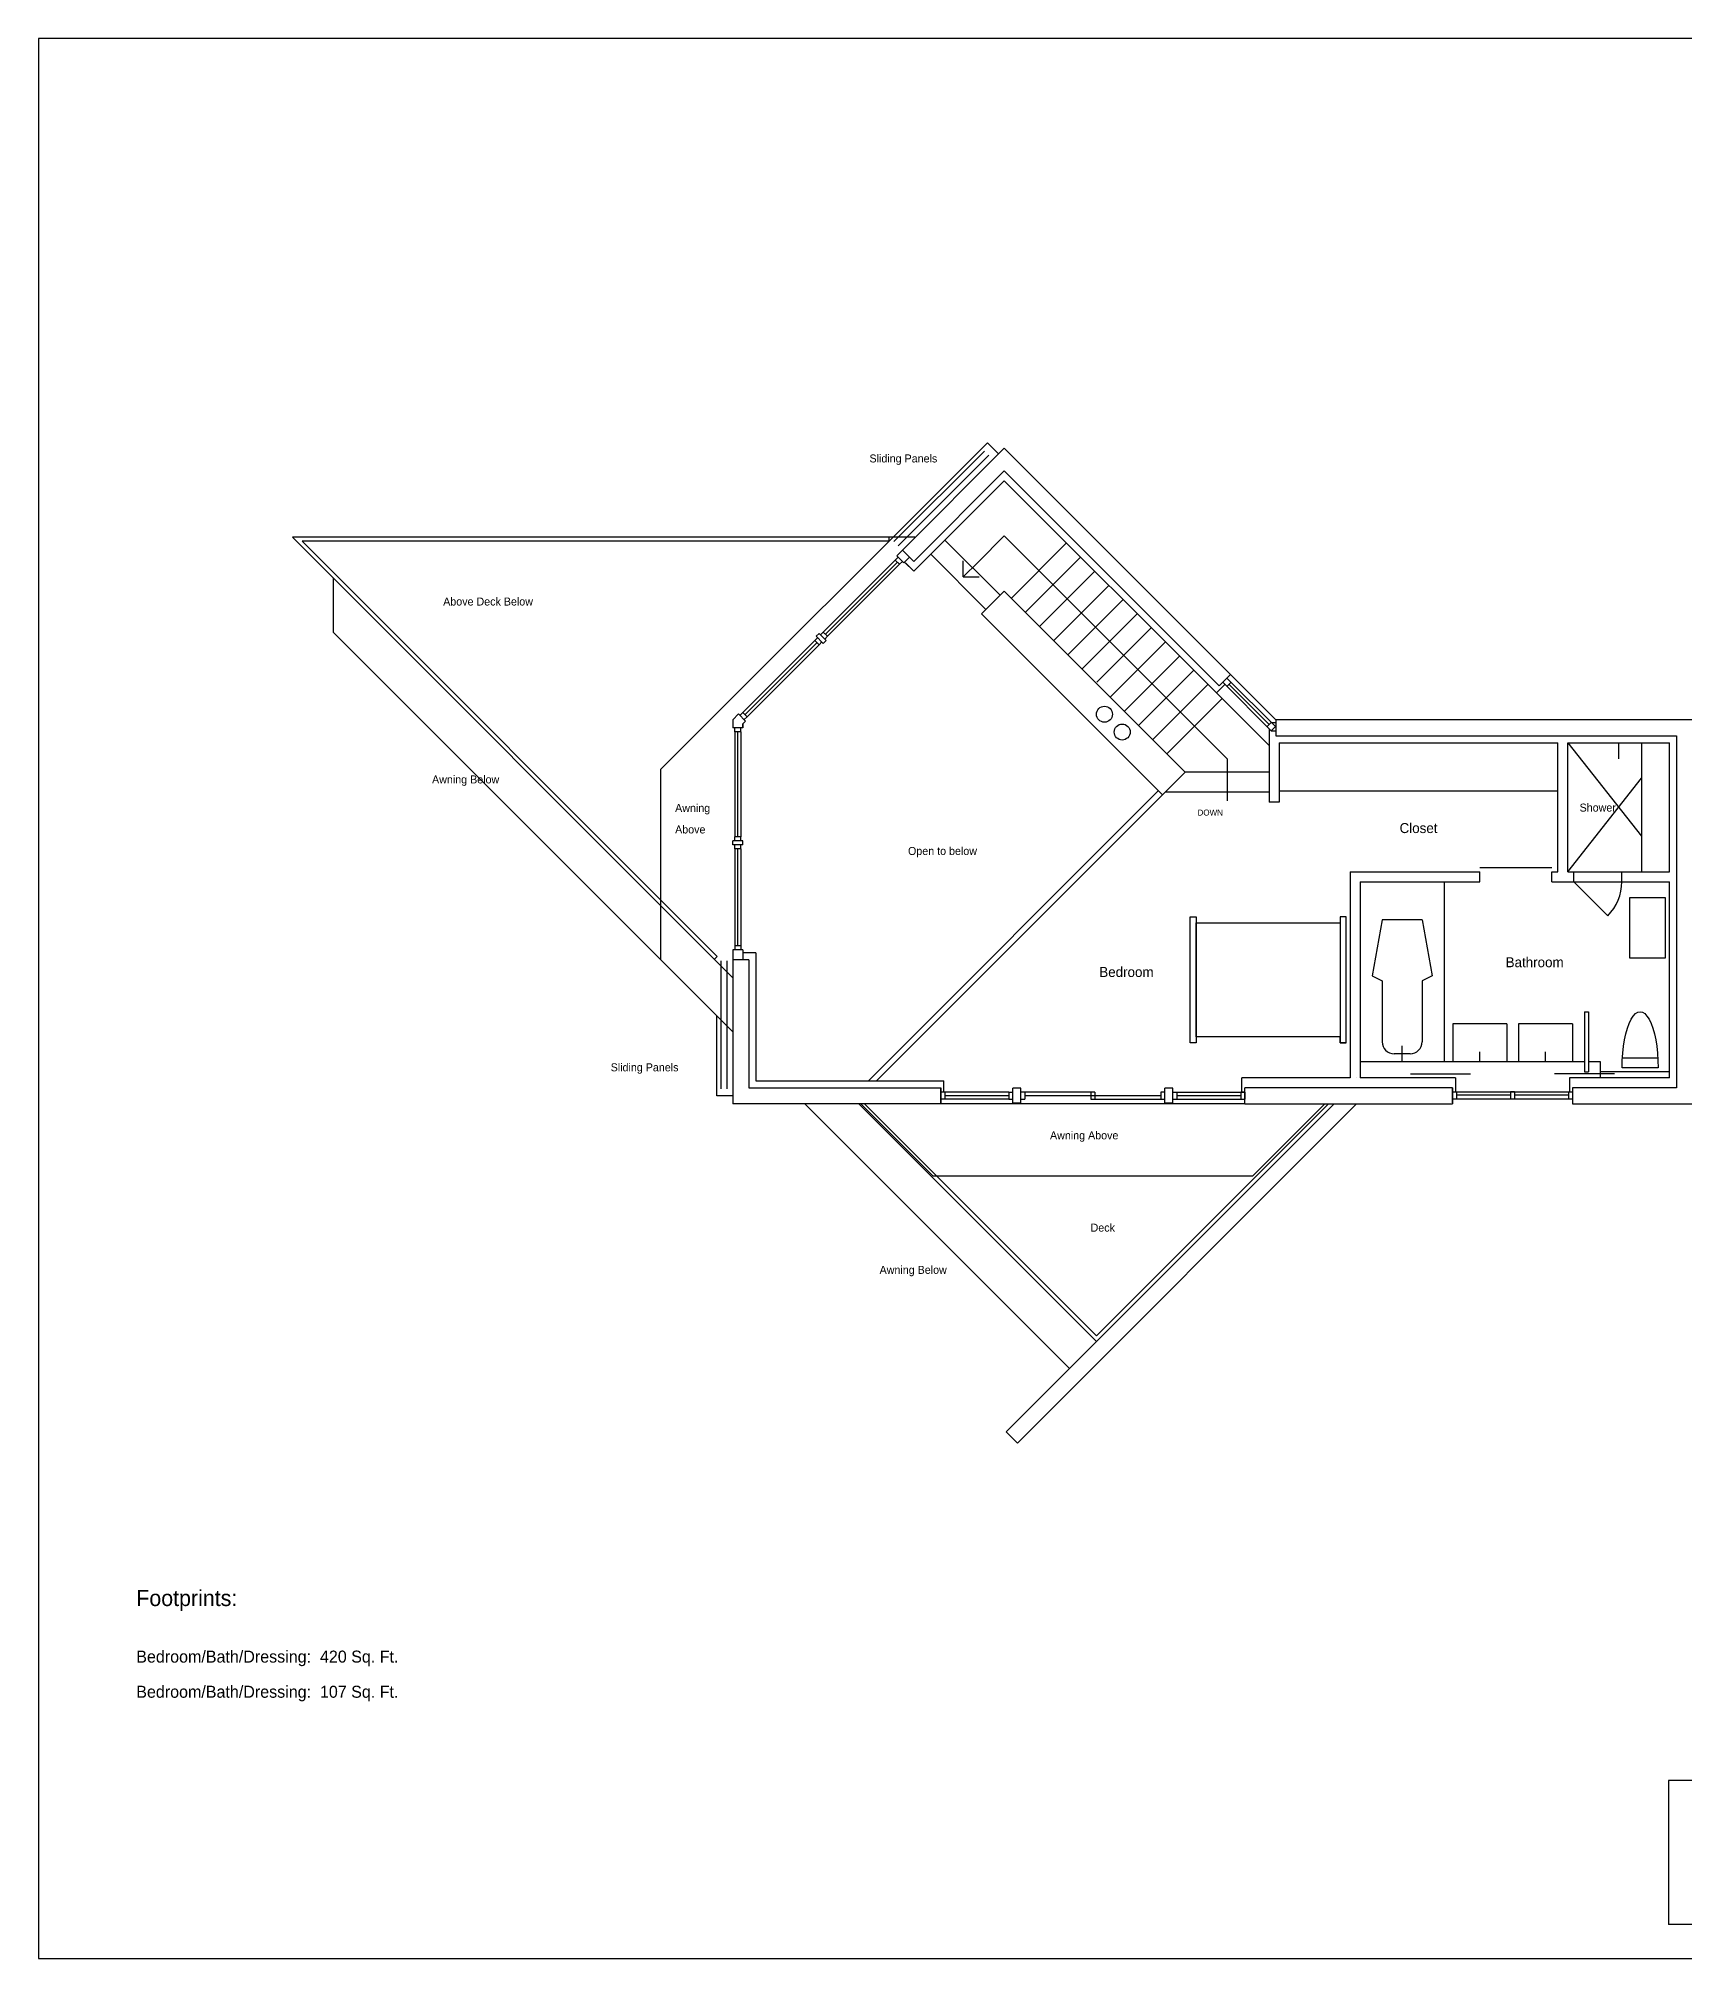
# Model space of a CAD drawing. Header units: inches. Extents: x -11428 to -4037, y -1744 to 4421.
# Drawn here: x -5523 to -4699, y 838 to 1798 of the extents above; entities that cross this region are included whole.
import ezdxf

# ---------------------------------------------------------------- set-up
doc = ezdxf.new("R2010")
doc.units = ezdxf.units.IN
doc.header["$LTSCALE"] = 64
doc.header["$MEASUREMENT"] = 0
doc.linetypes.add('ACAD_ISO02W100', pattern=[15, 12, -3])
doc.layers.get('0').update_dxf_attribs({"color": 253})
doc.layers.add('A-Elev-South', color=7, linetype='Continuous', plot=False)
for name, color, linetype in [('A-fixtures', 140, 'Continuous'), ('A-furniture', 33, 'Continuous'), ('A-glazing', 252, 'Continuous'), ('A-millwork', 252, 'Continuous'), ('A-roof', 253, 'Continuous'), ('A-soffit', 251, 'ACAD_ISO02W100'), ('A-stairs', 252, 'Continuous'), ('A-text', 254, 'Continuous'), ('A-walls', 7, 'Continuous'), ('border', 7, 'Continuous'), ('construction', 172, 'Continuous')]:
    doc.layers.add(name, color=color, linetype=linetype)

msp = doc.modelspace()

# ---------------------------------------------------------------- linework, layer by layer
for p, q in [((-4089.58, 926.68), (-4707.37, 926.68)), ((-4707.37, 926.68), (-4707.37, 854.68)), ((-4089.58, 854.68), (-4707.37, 854.68))]:
    msp.add_line(p, q)
at = {"layer": 'A-Elev-South', "color": 251}
for p in [(-4955.33, 1270.82), (-4953.33, 1270.82)]:
    msp.add_line(p, (-4919.33, 1270.82), dxfattribs=at)
at = {"layer": 'A-fixtures'}
for p, q in [((-4757.71, 1445.57), (-4720.83, 1398.81)), ((-4732.27, 1437.57), (-4732.27, 1445.57)), ((-4757.71, 1381.07), (-4720.83, 1427.82)), ((-4819.59, 1376.07), (-4819.59, 1286.07)), ((-4754.71, 1381.07), (-4730.71, 1381.07)), ((-4754.71, 1376.07), (-4730.71, 1376.07)), ((-4754.71, 1376.07), (-4737.74, 1359.1)), ((-4850.59, 1357.07), (-4855.59, 1329.07)), ((-4830.59, 1357.07), (-4850.59, 1357.07)), ((-4830.59, 1357.07), (-4825.59, 1329.07)), ((-4855.59, 1329.07), (-4850.59, 1326.61)), ((-4850.59, 1326.61), (-4850.59, 1296.07)), ((-4825.59, 1329.07), (-4830.59, 1326.61)), ((-4830.59, 1326.61), (-4830.59, 1296.07)), ((-4815.21, 1305.07), (-4815.21, 1286.07)), ((-4788.21, 1305.07), (-4815.21, 1305.07)), ((-4788.21, 1305.07), (-4788.21, 1286.07)), ((-4755.45, 1305.07), (-4782.45, 1305.07)), ((-4782.45, 1305.07), (-4782.45, 1286.07)), ((-4755.45, 1305.07), (-4755.45, 1286.07)), ((-4836.59, 1290.07), (-4844.59, 1290.07)), ((-4840.59, 1286.07), (-4840.59, 1294.07)), ((-4801.71, 1286.07), (-4801.71, 1291.07)), ((-4768.95, 1286.07), (-4768.95, 1291.07)), ((-4730.43, 1288.07), (-4712.72, 1288.07)), ((-4712.58, 1283.07), (-4730.58, 1283.07))]:
    msp.add_line(p, q, dxfattribs=at)
for centre, radius, start, end in [((-4754.71, 1376.07), 24, 315, 0), ((-4844.59, 1296.07), 6, 180, 270), ((-4836.59, 1296.07), 6, 270, 0)]:
    msp.add_arc(centre, radius, start, end, dxfattribs=at)
at = {"layer": 'A-fixtures', "extrusion": (0, 0, -1)}
msp.add_ellipse((-4721.58, 1283.07), major_axis=(0, -28), ratio=0.321429, start_param=1.570796, end_param=4.712389, dxfattribs=at)
at = {"layer": 'A-furniture'}
for points in [[(-4726.83, 1368.07), (-4726.83, 1338.07), (-4708.83, 1338.07), (-4708.83, 1368.07), (-4726.83, 1368.07)], [(-4868.59, 1295.57), (-4868.59, 1358.57), (-4871.59, 1358.57), (-4871.59, 1295.57), (-4868.59, 1295.57), (-4871.59, 1295.57), (-4871.59, 1298.57), (-4943.59, 1298.57), (-4943.59, 1295.57), (-4943.59, 1295.57), (-4946.59, 1295.57), (-4946.59, 1358.57), (-4943.59, 1358.57), (-4943.59, 1355.57), (-4943.59, 1298.57), (-4943.59, 1355.57), (-4871.59, 1355.57)]]:
    msp.add_lwpolyline(points, dxfattribs=at)
at = {"layer": 'A-glazing'}
for p, q in [((-5130.05, 1500.93, 380.39), (-5094.06, 1536.92, 0.6)), ((-5127.93, 1498.81, 380.39), (-5091.94, 1534.8, 0.6)), ((-4926.43, 1479.7), (-4903.8, 1457.07)), ((-4933.5, 1470.5), (-4907.11, 1444.12)), ((-4928.2, 1473.69), (-4926.08, 1475.82)), ((-4928.19, 1477.93), (-4903.93, 1453.66)), ((-4927.14, 1474.76), (-4907.1, 1454.71)), ((-4908.16, 1453.65), (-4906.04, 1455.78)), ((-4906.05, 1451.54), (-4903.8, 1453.8)), ((-4906.05, 1451.54), (-4903.81, 1451.54)), ((-4906.04, 1455.78), (-4903.8, 1455.78)), ((-5069.33, 1270.82), (-5069.33, 1267.32)), ((-5037.33, 1270.82), (-5037.33, 1267.32)), ((-5037.33, 1270.82), (-5035.33, 1270.82)), ((-5037.33, 1267.32), (-5035.33, 1267.32)), ((-5031.33, 1267.32), (-5029.33, 1267.32)), ((-5029.33, 1270.82), (-5029.33, 1267.32)), ((-4996.33, 1270.82), (-4996.33, 1267.32)), ((-4996.33, 1267.32), (-4994.33, 1267.32)), ((-4994.33, 1270.82), (-4994.33, 1267.32)), ((-4994.33, 1267.32), (-4959.33, 1267.32)), ((-4961.33, 1270.82), (-4961.33, 1267.32)), ((-4961.33, 1267.32), (-4959.33, 1267.32)), ((-4955.33, 1267.32), (-4953.33, 1267.32)), ((-4955.33, 1267.32), (-4919.33, 1267.32)), ((-4955.33, 1267.32), (-4919.33, 1267.32)), ((-4953.33, 1270.82), (-4953.33, 1267.32)), ((-4921.33, 1270.82), (-4921.33, 1267.32)), ((-4919.33, 1270.82), (-4919.33, 1267.32)), ((-4815.33, 1271.07), (-4755.33, 1271.07)), ((-4815.33, 1267.57), (-4813.33, 1267.57)), ((-4815.33, 1267.57), (-4813.33, 1267.57)), ((-4815.33, 1267.57), (-4755.33, 1267.57)), ((-4813.33, 1271.07), (-4813.33, 1267.57)), ((-4813.33, 1271.07), (-4813.33, 1267.57)), ((-4786.33, 1271.07), (-4786.33, 1267.57)), ((-4784.33, 1271.07), (-4784.33, 1267.57)), ((-4757.33, 1271.07), (-4757.33, 1267.57))]:
    msp.add_line(p, q, dxfattribs=at)
at = {"layer": 'A-glazing', "color": 7}
for p, q in [((-5092.65, 1538.33, 0.6), (-5094.06, 1536.92, 0.6)), ((-5091.94, 1534.8, 0), (-5094.06, 1536.92, 0)), ((-5090.52, 1536.21, 0.6), (-5091.94, 1534.8, 0.6)), ((-5128.99, 1499.87, 0.03), (-5093, 1535.86, 0.03)), ((-5132.91, 1498.07, 190.6), (-5134.33, 1496.66, 190.6)), ((-5130.05, 1500.93, 0.03), (-5131.46, 1499.52, 0.03)), ((-5127.93, 1498.81, 0.03), (-5130.05, 1500.93, 0.03)), ((-5127.93, 1498.81, 0.03), (-5129.34, 1497.4, 0.03)), ((-5132.2, 1494.53, 95.31), (-5134.33, 1496.66, 95.31)), ((-5130.79, 1495.95, 190.6), (-5132.2, 1494.53, 190.6))]:
    msp.add_line(p, q, dxfattribs=at)
at = {"layer": 'A-glazing', "color": 253}
msp.add_line((-4930.31, 1475.81), (-4906.05, 1451.54), dxfattribs=at)
at = {"layer": 'A-millwork'}
for p, q in [((-4720.83, 1445.57), (-4720.83, 1381.07)), ((-4902.11, 1421.57), (-4762.71, 1421.57)), ((-4765.71, 1383.07), (-4801.71, 1383.07)), ((-4749.45, 1286.07), (-4861.59, 1286.07)), ((-4741.45, 1286.07), (-4747.45, 1286.07)), ((-4741.45, 1278.07), (-4741.45, 1286.07)), ((-4706.83, 1281.07), (-4741.45, 1281.07)), ((-5069.33, 1270.82), (-5071.33, 1270.82)), ((-5069.33, 1267.32), (-5071.33, 1267.32)), ((-5037.33, 1270.82), (-5069.33, 1270.82)), ((-5037.33, 1269.07, 0), (-5069.33, 1269.07, 0)), ((-5037.33, 1267.32), (-5069.33, 1267.32)), ((-4996.33, 1270.82), (-5031.33, 1270.82)), ((-4961.33, 1269.07), (-5029.33, 1269.07)), ((-4994.33, 1270.82), (-4996.33, 1270.82)), ((-4994.33, 1270.82), (-4995.29, 1270.82)), ((-4961.33, 1269.07), (-4995.29, 1269.07)), ((-4959.33, 1270.82), (-4961.33, 1270.82)), ((-4921.33, 1269.07), (-4953.33, 1269.07)), ((-4921.33, 1269.07), (-4953.33, 1269.07)), ((-4919.33, 1270.82), (-4921.33, 1270.82)), ((-4786.33, 1269.32), (-4813.33, 1269.32)), ((-4784.33, 1271.07), (-4786.33, 1271.07)), ((-4757.33, 1269.32), (-4784.33, 1269.32)), ((-4919.33, 1265.07), (-5071.33, 1265.07))]:
    msp.add_line(p, q, dxfattribs=at)
at = {"layer": 'A-roof'}
for p in [(-5375.13, 1527.97), (-5175.33, 1301.07)]:
    msp.add_line(p, (-5375.13, 1500.87), dxfattribs=at)
at = {"layer": 'A-soffit'}
for p, q in [((-5047.95, 1595.57), (-5211.33, 1432.42)), ((-5042.3, 1589.91), (-5047.95, 1595.57)), ((-5211.33, 1337.07), (-5211.33, 1432.42)), ((-5183.33, 1309.07), (-5211.33, 1337.07)), ((-5183.33, 1269.07), (-5183.33, 1309.07)), ((-5175.33, 1269.07), (-5183.33, 1269.07)), ((-5075.33, 1229.07), (-4915.33, 1229.07))]:
    msp.add_line(p, q, dxfattribs=at)
at = {"layer": 'A-soffit', "color": 253}
for p, q in [((-5111.33, 1265.07), (-5075.33, 1229.07)), ((-4879.33, 1265.07), (-4915.33, 1229.07))]:
    msp.add_line(p, q, dxfattribs=at)
at = {"layer": 'A-stairs'}
for p, q in [((-5069.26, 1546.87), (-5041.68, 1519.29)), ((-5052.69, 1535.86), (-5039.56, 1548.99)), ((-4928.08, 1437.51), (-5039.56, 1548.99)), ((-5076.33, 1539.8), (-5048.75, 1512.22)), ((-5060.07, 1528.49), (-5060.07, 1536.49)), ((-5008.45, 1545.46), (-5036.03, 1517.88)), ((-5001.38, 1538.39), (-5028.96, 1510.81)), ((-5060.07, 1528.49), (-5052.69, 1535.86)), ((-5060.07, 1528.49), (-5052.07, 1528.49)), ((-4994.31, 1531.31), (-5021.88, 1503.74)), ((-4987.24, 1524.24), (-5014.81, 1496.67)), ((-4980.17, 1517.17), (-5007.74, 1489.59)), ((-4973.09, 1510.1), (-5000.67, 1482.52)), ((-4966.02, 1503.03), (-4993.23, 1475.82)), ((-4958.95, 1495.96), (-4986.53, 1468.38)), ((-4951.88, 1488.89), (-4979.46, 1461.31)), ((-4944.81, 1481.82), (-4972.39, 1454.24)), ((-4937.74, 1474.75), (-4965.32, 1447.17)), ((-4930.67, 1467.67), (-4958.25, 1440.1)), ((-4907.11, 1430.9), (-4949.05, 1430.9)), ((-4928.08, 1437.51), (-4928.08, 1416.56)), ((-4962.4, 1421.62, 0), (-5107.45, 1276.57, 0)), ((-4907.11, 1420.9), (-4959.05, 1420.9)), ((-4960.37, 1419.59), (-5103.39, 1276.57))]:
    msp.add_line(p, q, dxfattribs=at)
at = {"layer": 'A-walls'}
for p, q in [((-5094.72, 1546.16, 3), (-5049.46, 1591.42, 3)), ((-5092.6, 1544.04, 3), (-5047.34, 1589.3, 3)), ((-5039.56, 1592.83), (-5090.47, 1541.92)), ((-5039.56, 1592.83), (-4926.43, 1479.7)), ((-5039.56, 1581.52), (-5084.82, 1536.26)), ((-5039.56, 1576.57), (-5084.82, 1531.31)), ((-5039.56, 1581.52), (-4932.08, 1474.04)), ((-5039.56, 1576.57), (-4933.5, 1470.5)), ((-5039.56, 1576.57), (-4933.5, 1470.5)), ((-5093.35, 1539.04, 0), (-5090.47, 1541.92)), ((-5089.82, 1535.51), (-5093.35, 1539.04, 0)), ((-5090.47, 1541.92), (-5084.82, 1536.26)), ((-5089.82, 1535.51, 0), (-5086.94, 1538.39)), ((-5089.41, 1535.91, 0), (-5084.82, 1531.31, 0)), ((-5088.79, 1535.29, 0), (-5084.82, 1531.31, 0)), ((-5039.56, 1521.41), (-5050.88, 1510.1)), ((-5039.56, 1521.41), (-4949.05, 1430.9)), ((-4960.37, 1419.59), (-5050.88, 1510.1)), ((-5132.17, 1500.23, 95.31), (-5133.62, 1498.78, 95.31)), ((-5130.08, 1495.24, 95.31), (-5133.62, 1498.78, 95.31)), ((-5128.63, 1496.69, 0), (-5132.17, 1500.23, 0)), ((-5133.26, 1495.59, 285.88), (-5169.27, 1459.59, 190.6)), ((-5128.63, 1496.69, 95.31), (-5130.08, 1495.24, 95.31)), ((-4926.43, 1479.7), (-4932.08, 1474.04)), ((-4929.25, 1474.75), (-4933.5, 1470.5)), ((-5172.45, 1459.95), (-5175.33, 1457.07)), ((-5168.91, 1456.41, 95.31), (-5172.45, 1459.95, 95.31)), ((-5170.33, 1460.65, 95.31), (-5171.74, 1459.24, 95.31)), ((-5168.21, 1458.53, 95.31), (-5170.33, 1460.65, 95.31)), ((-5175.33, 1457.07), (-5175.33, 1453)), ((-5170.33, 1453, 95.31), (-5175.33, 1453, 95.31)), ((-5170.33, 1453, 95.31), (-5175.33, 1453, 95.31)), ((-5174.33, 1451, 95.31), (-5174.33, 1453, 95.31)), ((-5174.33, 1451, 95.31), (-5174.33, 1453, 95.31)), ((-5171.33, 1451, 95.31), (-5174.33, 1451, 95.31)), ((-5171.33, 1451, 95.31), (-5174.33, 1451, 95.31)), ((-5172.83, 1398.56, 285.85), (-5172.83, 1451, 189.65)), ((-5171.33, 1451, 95.31), (-5171.33, 1453, 95.31)), ((-5171.33, 1451, 95.31), (-5171.33, 1453, 95.31)), ((-5168.91, 1456.41, 95.31), (-5170.33, 1455, 95.31)), ((-5170.33, 1453, 95.31), (-5170.33, 1455, 95.31)), ((-5170.33, 1455, 0.03), (-5170.33, 1453, 153.39)), ((-5168.21, 1458.53, 95.31), (-5169.62, 1457.12, 95.31)), ((-4907.11, 1452.6), (-4907.11, 1415.9)), ((-4695.33, 1457.07), (-4903.8, 1457.07)), ((-4903.8, 1457.07), (-4903.8, 1449.07)), ((-4903.8, 1449.07), (-4703.33, 1449.07)), ((-4902.11, 1445.57), (-4762.71, 1445.57)), ((-4902.11, 1445.57), (-4902.11, 1415.9)), ((-4762.71, 1381.07), (-4762.71, 1445.57)), ((-4757.71, 1381.07), (-4757.71, 1445.57)), ((-4757.71, 1445.57), (-4706.83, 1445.57)), ((-4706.83, 1381.07), (-4706.83, 1445.57)), ((-4703.33, 1449.07), (-4703.33, 1273.07)), ((-4949.05, 1430.9), (-4960.37, 1419.59)), ((-4902.11, 1415.9), (-4907.11, 1415.9)), ((-5170.33, 1396.56, 190.57), (-5175.33, 1396.56, 190.57)), ((-5175.33, 1394.51, 190.57), (-5175.33, 1396.56, 190.57)), ((-5170.33, 1394.51, 190.57), (-5175.33, 1394.51, 190.57)), ((-5171.33, 1398.56, 190.57), (-5174.33, 1398.56, 190.57)), ((-5174.33, 1396.56, 285.85), (-5174.33, 1398.56, 285.85)), ((-5174.33, 1392.51, 285.85), (-5174.33, 1394.51, 285.85)), ((-5171.33, 1392.51, 190.57), (-5174.33, 1392.51, 190.57)), ((-5172.83, 1344.07, 94.53), (-5172.83, 1392.51, 190.57)), ((-5171.33, 1396.56, 285.85), (-5171.33, 1398.56, 285.85)), ((-5171.33, 1392.51, 285.85), (-5171.33, 1394.51, 285.85)), ((-5170.33, 1394.51, 190.57), (-5170.33, 1396.56, 190.57)), ((-4866.59, 1381.07), (-4866.59, 1278.07)), ((-4866.59, 1381.07), (-4801.71, 1381.07)), ((-4861.59, 1376.07), (-4861.59, 1278.07)), ((-4861.59, 1376.07), (-4801.71, 1376.07)), ((-4801.71, 1376.07), (-4801.71, 1381.07)), ((-4765.71, 1376.07), (-4765.71, 1381.07)), ((-4765.71, 1381.07), (-4762.71, 1381.07)), ((-4765.71, 1376.07), (-4754.71, 1376.07)), ((-4757.71, 1381.07), (-4754.71, 1381.07)), ((-4754.71, 1376.07), (-4754.71, 1381.07)), ((-4730.71, 1376.07), (-4730.71, 1381.07)), ((-4730.71, 1381.07), (-4706.83, 1381.07)), ((-4730.71, 1376.07), (-4706.83, 1376.07)), ((-4706.83, 1278.07), (-4706.83, 1376.07)), ((-5174.33, 1344.07), (-5174.33, 1342.07)), ((-5171.33, 1344.07, 0), (-5174.33, 1344.07, 0)), ((-5171.33, 1344.07), (-5171.33, 1342.07)), ((-5183.08, 1338.74), (-5184.49, 1337.32)), ((-5181.33, 1336.57, 3), (-5181.33, 1272.57, 3)), ((-5178.33, 1336.57, 3), (-5178.33, 1272.57, 3)), ((-5175.33, 1342.07), (-5175.33, 1265.07)), ((-5170.33, 1342.07), (-5175.33, 1342.07)), ((-5167.33, 1337.07), (-5175.33, 1337.07)), ((-5170.33, 1342.07, 0), (-5170.33, 1340.57, 0)), ((-5170.33, 1340.57, 0), (-5170.33, 1337.07)), ((-5163.83, 1340.57), (-5170.33, 1340.57)), ((-5167.33, 1337.07), (-5167.33, 1273.07)), ((-5163.83, 1340.57, 0), (-5163.83, 1276.57)), ((-4749.45, 1311.07), (-4749.45, 1281.07)), ((-4749.45, 1311.07), (-4747.45, 1311.07)), ((-4747.45, 1311.07), (-4747.45, 1281.07)), ((-4866.59, 1278.07), (-4920.83, 1278.07)), ((-4920.83, 1270.82), (-4920.83, 1278.07)), ((-4863.41, 1278.07), (-4863.41, 1278.07)), ((-4813.83, 1278.07), (-4861.59, 1278.07)), ((-4836.33, 1280.07), (-4806.33, 1280.07)), ((-4813.83, 1278.07), (-4813.83, 1271.07)), ((-4734.33, 1280.07), (-4764.33, 1280.07)), ((-4706.83, 1278.07), (-4756.83, 1278.07)), ((-4756.83, 1278.07), (-4756.83, 1271.07)), ((-4749.45, 1281.07), (-4747.45, 1281.07)), ((-4734.64, 1278.07), (-4744.45, 1278.07)), ((-5071.33, 1273.07, 0), (-5071.33, 1265.07, 0)), ((-5071.33, 1265.07), (-5071.33, 1273.07)), ((-5069.83, 1270.82, 0), (-5069.83, 1276.57, 0)), ((-5031.33, 1272.82), (-5035.33, 1272.82)), ((-5035.33, 1265.32), (-5035.33, 1272.82)), ((-5031.33, 1265.32), (-5031.33, 1272.82)), ((-4959.33, 1265.32), (-4959.33, 1272.82)), ((-4955.33, 1272.82), (-4959.33, 1272.82)), ((-4955.33, 1265.32), (-4955.33, 1272.82)), ((-4919.33, 1265.07), (-4919.33, 1273.07)), ((-4815.33, 1273.07), (-4919.33, 1273.07)), ((-4815.33, 1273.07), (-4815.33, 1265.07)), ((-4815.33, 1265.57), (-4815.33, 1273.07)), ((-4703.33, 1273.07), (-4755.33, 1273.07)), ((-4755.33, 1273.07), (-4755.33, 1265.07)), ((-5071.33, 1265.07), (-5175.33, 1265.07)), ((-5031.33, 1265.32), (-5035.33, 1265.32)), ((-4955.33, 1265.32), (-4959.33, 1265.32)), ((-4919.33, 1265.07), (-4815.33, 1265.07)), ((-4755.33, 1265.07), (-4695.33, 1265.07))]:
    msp.add_line(p, q, dxfattribs=at)
at = {"layer": 'A-walls', "color": 254}
for p, q in [((-5175.4, 1328.23, 0.03), (-5395.54, 1548.37, 0.03)), ((-5183.08, 1338.74, 0.03), (-5390.71, 1546.37, 0.03))]:
    msp.add_line(p, q, dxfattribs=at)
at = {"layer": 'A-walls', "color": 253}
for p, q in [((-5084.21, 1548.37, 0.03), (-5395.54, 1548.37, 0.03)), ((-5097.13, 1546.37, 0.03), (-5390.71, 1546.37, 0.03)), ((-5097.13, 1546.37), (-5097.13, 1548.37)), ((-5170.33, 1460.65, 95.31), (-5134.33, 1496.66, 190.6)), ((-5168.21, 1458.53, 95.31), (-5132.2, 1494.53, 190.6)), ((-5174.33, 1451, 94.37), (-5174.33, 1398.56, 190.57)), ((-5171.33, 1451, 94.37), (-5171.33, 1398.56, 190.57)), ((-5174.33, 1392.51, 190.57), (-5174.33, 1344.07, 95.28)), ((-5171.33, 1392.51, 190.57), (-5171.33, 1344.07, 95.28)), ((-4993.43, 1146.27), (-5112.23, 1265.07)), ((-4993.43, 1149.1), (-5109.4, 1265.07)), ((-5038.69, 1101.02), (-4874.64, 1265.07)), ((-4863.33, 1265.07), (-5033.03, 1095.36)), ((-4993.43, 1149.1), (-4877.47, 1265.07)), ((-5038.69, 1101.02), (-5033.03, 1095.36))]:
    msp.add_line(p, q, dxfattribs=at)
at = {"layer": 'A-walls', "color": 7}
for p, q in [((-5167.33, 1273.07, 0), (-5071.33, 1273.07, 0)), ((-5163.83, 1276.57, 0), (-5069.83, 1276.57, 0))]:
    msp.add_line(p, q, dxfattribs=at)
at = {"layer": 'A-walls', "color": 252}
msp.add_line((-5139.33, 1265.07), (-5006.98, 1132.72), dxfattribs=at)
at = {"layer": 'A-walls'}
for centre in [(-4989.46, 1459.8), (-4980.6, 1450.94)]:
    msp.add_circle(centre, 4, dxfattribs=at)
at = {"layer": 'border'}
msp.add_lwpolyline([(-5522.6, 1797.71), (-5522.6, 837.71), (-4072.61, 837.71), (-4072.61, 1797.71), (-5522.6, 1797.71)], close=True, dxfattribs=at)

# ---------------------------------------------------------------- texts
at = {"layer": 'A-text', "color": 7}
for s, height, p in [('Sliding Panels', 4, (-5106.96, 1585.71, 74.46)), ('Shower', 4, (-4751.84, 1411.16)), ('Closet', 5, (-4841.86, 1400.42)), ('Open to below', 4, (-5087.7, 1389.47)), ('Bathroom', 5, (-4788.82, 1333.34)), ('Bedroom', 5, (-4992.03, 1328.46)), ('Sliding Panels', 4, (-5236.4, 1281.31, 0)), ('Deck', 4, (-4996.4, 1201.16)), ('Awning Below', 4, (-5101.92, 1180.05, 0))]:
    msp.add_text(s, height=height, dxfattribs=at).set_placement(p)
at = {"layer": 'A-text', "color": 253}
for s, p in [('Above Deck Below', (-5320.16, 1514.18)), ('Awning Below', (-5325.73, 1425.23, 0)), ('Awning', (-5204.17, 1410.96, 0)), ('Above', (-5204.17, 1400.23, 0)), ('Awning Above', (-5016.69, 1247.3))]:
    msp.add_text(s, height=4, dxfattribs=at).set_placement(p)
at = {"layer": 'A-text'}
msp.add_text('DOWN', height=3, dxfattribs=at).set_placement((-4942.9, 1409.16))
at = {"layer": 'construction', "color": 7}
msp.add_text('Footprints:', height=8, dxfattribs=at).set_placement((-5473.65, 1013.96, -15993.29))
at = {"layer": 'construction', "color": 254}
for s, p in [('Bedroom/Bath/Dressing:  420 Sq. Ft.', (-5473.65, 985.69, -15993.29)), ('Bedroom/Bath/Dressing:  107 Sq. Ft.', (-5473.65, 968.12, -15993.29))]:
    msp.add_text(s, height=6, dxfattribs=at).set_placement(p)

doc.saveas('drawing.dxf')
